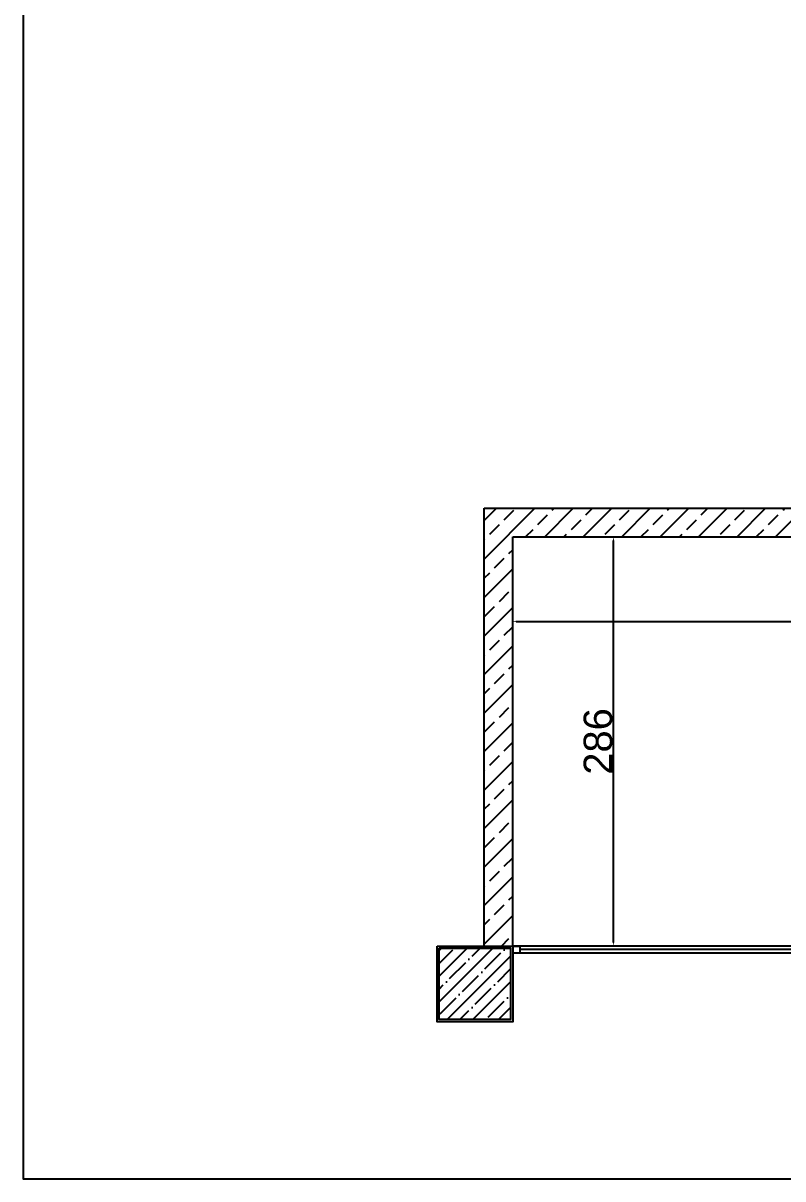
# Model space of a CAD drawing. Header units: millimetres. Extents: x 10088 to 21623, y -4423 to -852.
# Drawn here: x 10703 to 11235, y -4423 to -3615 of the extents above; entities that cross this region are included whole.
import ezdxf

# ---------------------------------------------------------------- set-up
doc = ezdxf.new("R2010")
doc.units = ezdxf.units.MM
doc.styles.get("Standard").update_dxf_attribs({"font": 'arial.ttf'})
doc.dimstyles.new('Rest', dxfattribs={"dimtxt": 20, "dimasz": 2.5, "dimexe": 1.25, "dimexo": 0.625, "dimtad": 1, "dimdec": 0, "dimtxsty": 'Standard', "dimcen": 2.5, "dimse1": 1, "dimse2": 1, "dimclrd": 1, "dimclrt": 1, "dimadec": 0, "dimazin": 0, "dimtfac": 1, "dimtdec": 0, "dimtmove": 0, "dimatfit": 3, "dimfxl": 1, "dimarcsym": 0})

# ---------------------------------------------------------------- blocks, each defined once
blk = doc.blocks.new('*D119')
at = {"color": 1, "lineweight": -2, "transparency": 16777216}
blk.add_line((11116.36, -4257.99), (11116.36, -3976.69), dxfattribs=at)
at = {"color": 1, "transparency": 16777216}
for points in [[(11115.94, -3976.69), (11116.77, -3976.69), (11116.36, -3974.19)], [(11115.94, -4257.99), (11116.77, -4257.99), (11116.36, -4260.49)]]:
    blk.add_solid(points, dxfattribs=at)
at = {"layer": 'Defpoints', "color": 0, "transparency": 16777216}
for p in [(11045.71, -3974.19), (11116.36, -3974.19), (11045.71, -4260.49)]:
    blk.add_point(p, dxfattribs=at)
at = {"color": 1, "transparency": 16777216, "insert": (11105.52, -4117.34), "char_height": 20, "attachment_point": 5, "rotation": 90}
blk.add_mtext('286', dxfattribs=at)
blk = doc.blocks.new('*D120')
at = {"color": 1, "lineweight": -2, "transparency": 16777216}
blk.add_line((11048.21, -4033.28), (11539.21, -4033.28), dxfattribs=at)
at = {"color": 1, "transparency": 16777216}
for points in [[(11048.21, -4032.87), (11048.21, -4033.7), (11045.71, -4033.28)], [(11539.21, -4032.87), (11539.21, -4033.7), (11541.71, -4033.28)]]:
    blk.add_solid(points, dxfattribs=at)
at = {"layer": 'Defpoints', "color": 0, "transparency": 16777216}
for p in [(11045.71, -4004.78), (11541.71, -4004.78), (11541.71, -4033.28)]:
    blk.add_point(p, dxfattribs=at)
at = {"color": 1, "transparency": 16777216, "insert": (11293.71, -4022.45), "char_height": 20, "attachment_point": 5}
blk.add_mtext('496', dxfattribs=at)

msp = doc.modelspace()

# ---------------------------------------------------------------- hatches: boundary and pattern name
h = msp.add_hatch()
h.set_pattern_fill('ANSI33', color=256, scale=3)
h.set_pattern_definition([(45, (10285.36, -6373.43), (-13.47038, 13.47038), []), (45, (10298.831, -6373.43), (-13.47038, 13.47038), [9.525, -4.7625])])
h.paths.add_polyline_path([(11025.71, -4260.49), (11045.71, -4260.49), (11045.71, -3974.19), (11541.71, -3974.19), (11541.71, -3954.19), (11025.71, -3954.19)])
h = msp.add_hatch()
h.set_pattern_fill('ANSI35', color=1, scale=2)
h.set_pattern_definition([(45, (10285.361, -6373.43), (-8.980256, 8.980256), []), (45, (10294.341, -6373.43), (-8.980256, 8.980256), [15.875, -3.175, 0, -3.175])])
h.paths.add_polyline_path([(11044.21, -4261.99), (10994.21, -4261.99), (10994.21, -4311.99), (11044.21, -4311.99)])

# ---------------------------------------------------------------- linework, layer by layer
for p, q in [((11025.71, -4260.49), (11025.71, -3954.19)), ((11025.71, -3954.19), (11541.71, -3954.19)), ((11045.71, -4260.49), (11045.71, -3974.19)), ((11045.71, -3974.19), (11541.71, -3974.19)), ((10992.71, -4260.49), (11012.71, -4260.49))]:
    msp.add_line(p, q)
at = {"color": 4}
for p, q in [((11515.71, -4260.49), (11045.71, -4260.49)), ((11045.71, -4260.49), (11050.71, -4260.49)), ((11050.71, -4260.49), (11050.71, -4265.49)), ((11515.71, -4265.49), (11045.71, -4265.49)), ((11510.71, -4262.99), (11050.71, -4262.99))]:
    msp.add_line(p, q, dxfattribs=at)
msp.add_lwpolyline([(12777.75, -2788.82), (10702.8, -2788.82), (10702.8, -4423.46), (12777.75, -4423.46)], close=True)
at = {"color": 1}
for points in [[(10992.71, -4260.49), (11045.71, -4260.49), (11045.71, -4313.49), (10992.71, -4313.49)], [(10994.21, -4261.99), (11044.21, -4261.99), (11044.21, -4311.99), (10994.21, -4311.99)]]:
    msp.add_lwpolyline(points, close=True, dxfattribs=at)

# ---------------------------------------------------------------- dimensions: what is measured, and where the dimension line sits
for p1, p2, distance, picture, middle in [((11045.71, -4260.49), (11045.71, -3974.19), -70.65, '*D119', (11105.52, -4117.34)), ((11045.71, -4004.78), (11541.71, -4004.78), -28.5, '*D120', (11293.71, -4022.45))]:
    dim = msp.add_aligned_dim(p1=p1, p2=p2, distance=distance, dimstyle='Rest')
    dim.commit()
    dim.dimension.update_dxf_attribs({"geometry": picture, "text_midpoint": middle})

doc.saveas('drawing.dxf')
